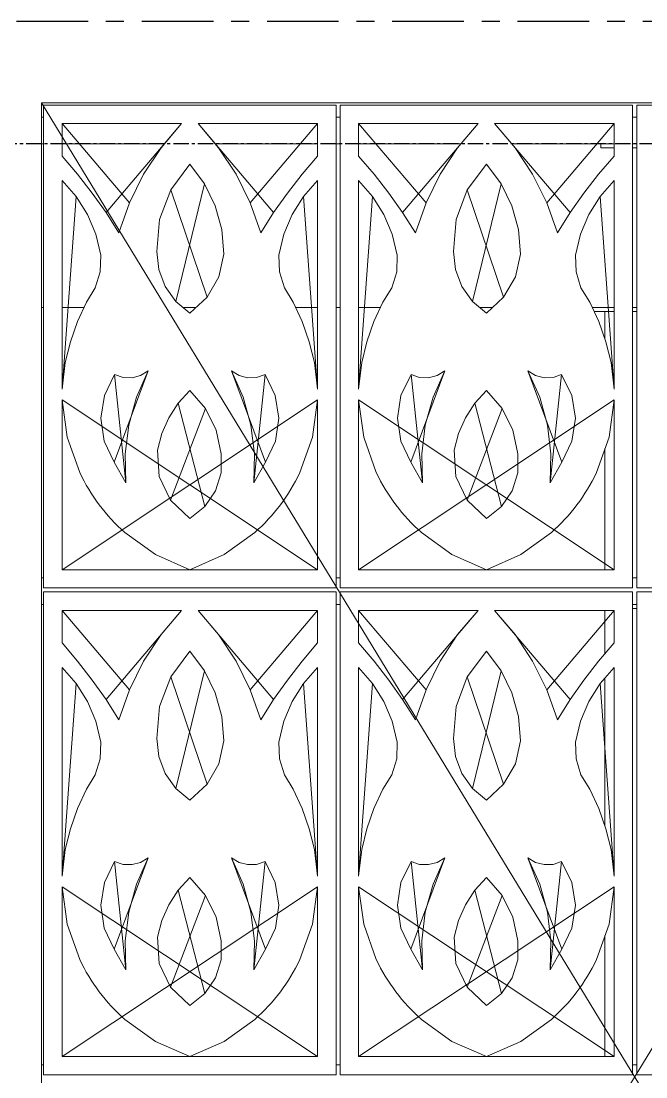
# Model space of a CAD drawing. Header units: millimetres. Extents: x -153298 to 620751, y -313239 to 250031.
# Drawn here: x 52608 to 54135, y 27946 to 30526 of the extents above; entities that cross this region are included whole.
import ezdxf

# ---------------------------------------------------------------- set-up
doc = ezdxf.new("R2010")
doc.units = ezdxf.units.MM
for name, pattern in [('CENTER', [2, 1.25, -0.25, 0.25, -0.25]), ('TA_GL_000.70000', [1.925, 0.7, -0.175, 0.175, -0.175, 0.7]), ('XKITLINE00', [0])]:
    doc.linetypes.add(name, pattern=pattern)
for name, color, linetype in [('000 - 0_SYM_DWG_GRIDLINE_MAIN_COLOR_251', 251, 'Continuous'), ('000 - EXISTING_BUILDING_MAIN_COLOR_251', 251, 'Continuous'), ('000 - EXISTING_BUILDING_MAIN_COLOR_3', 3, 'Continuous'), ('000 - GRID', 251, 'CENTER')]:
    doc.layers.add(name, color=color, linetype=linetype)
doc.layers.add('Part', color=2, linetype='Continuous', lineweight=0)
doc.styles.add('TA', font='', dxfattribs={"height": 4.5})
doc.styles.get('TA').set_extended_font_data('Cordia New')

# ---------------------------------------------------------------- blocks, each defined once
blk = doc.blocks.new('*A13031266')
at = {"layer": 'Part', "linetype": 'XKITLINE00', "lineweight": 0}
for p, q in [((472.457912, 36.822545), (472.497911, 36.822545)), ((472.857919, 36.822545), (473.285021, 36.822545)), ((475.226429, 36.822545), (475.477479, 36.822545)), ((477.430793, 36.822545), (477.857895, 36.822545)), ((478.217911, 36.822545), (478.297911, 36.822545)), ((478.657919, 36.822545), (479.085021, 36.822545)), ((481.026429, 36.822545), (481.277479, 36.822545)), ((483.230793, 36.822545), (483.657895, 36.822545)), ((484.017911, 36.822545), (484.097911, 36.822545))]:
    blk.add_line(p, q, dxfattribs=at)
blk = doc.blocks.new('*A17691722')
at = {"layer": '000 - EXISTING_BUILDING_MAIN_COLOR_3', "linetype": 'XKITLINE00', "lineweight": 0}
for p, q in [((495.657912, 40.822545), (472.457912, 2.742546)), ((472.457912, 40.822545), (495.657912, 2.742546)), ((472.457912, 2.742546), (472.457912, 40.822545)), ((472.457912, 40.822545), (495.657912, 40.822545))]:
    blk.add_line(p, q, dxfattribs=at)
blk = doc.blocks.new('*A17711724')
at = {"layer": 'Part', "linetype": 'XKITLINE00', "lineweight": 0}
for p, q in [((472.457912, 22.018517), (472.497911, 22.018517)), ((478.217911, 22.018517), (478.297911, 22.018517)), ((484.017911, 22.018517), (484.097911, 22.018517))]:
    blk.add_line(p, q, dxfattribs=at)
blk = doc.blocks.new('*A17721725')
at = {"layer": 'Part', "linetype": 'XKITLINE00', "lineweight": 0}
for p, q in [((472.457912, 31.538517), (472.497911, 31.538517)), ((478.217911, 31.538517), (478.297911, 31.538517)), ((484.017911, 31.538517), (484.097911, 31.538517)), ((472.457912, 31.018517), (472.497911, 31.018517)), ((478.217911, 31.018517), (478.297911, 31.018517)), ((484.017911, 31.018517), (484.097911, 31.018517))]:
    blk.add_line(p, q, dxfattribs=at)
blk = doc.blocks.new('*A17731726')
at = {"layer": 'Part', "linetype": 'XKITLINE00', "lineweight": 0}
for p, q in [((472.457912, 40.542517), (472.497911, 40.542517)), ((478.217911, 40.542517), (478.297911, 40.542517)), ((484.017911, 40.542517), (484.097911, 40.542517)), ((472.457912, 40.022517), (472.497911, 40.022517)), ((472.857919, 40.022517), (474.858658, 40.022517)), ((475.857156, 40.022517), (477.857895, 40.022517)), ((478.217911, 40.022517), (478.297911, 40.022517)), ((478.657919, 40.022517), (480.658658, 40.022517)), ((481.657156, 40.022517), (483.657895, 40.022517)), ((484.017911, 40.022517), (484.097911, 40.022517))]:
    blk.add_line(p, q, dxfattribs=at)
blk = doc.blocks.new('*A17811734')
at = {"layer": 'Part', "linetype": 'XKITLINE00', "lineweight": 0}
blk.add_line((484.017911, 30.938517), (484.097911, 30.938517), dxfattribs=at)
blk = doc.blocks.new('*A17891742')
at = {"layer": 'Part', "linetype": 'XKITLINE00', "lineweight": 0}
for p, q in [((483.230793, 36.822545), (483.657895, 36.822545)), ((483.267449, 36.742545), (483.657895, 36.742545)), ((484.017911, 36.822545), (484.097911, 36.822545)), ((484.017911, 36.742545), (484.097911, 36.742545)), ((484.457919, 36.822545), (484.6778, 36.822545)), ((484.457919, 36.742545), (484.6778, 36.742545)), ((484.6778, 36.822545), (484.6778, 36.742545))]:
    blk.add_line(p, q, dxfattribs=at)
blk = doc.blocks.new('*A17901743')
at = {"layer": 'Part', "linetype": 'XKITLINE00', "lineweight": 0}
for p, q in [((483.397855, 40.022517), (483.397855, 39.942517)), ((483.397855, 39.942517), (483.657895, 39.942517)), ((484.017911, 39.942517), (484.097911, 39.942517))]:
    blk.add_line(p, q, dxfattribs=at)
blk = doc.blocks.new('*A19111860')
at = {"layer": '000 - EXISTING_BUILDING_MAIN_COLOR_251', "linetype": 'XKITLINE00', "lineweight": 0}
for p, q in [((478.217911, 40.782517), (472.497911, 40.782517)), ((472.497911, 40.782517), (472.497911, 31.342517)), ((478.217911, 31.342517), (478.217911, 40.782517)), ((478.297911, 31.342517), (478.297911, 40.782517)), ((478.297911, 40.782517), (484.017911, 40.782517)), ((484.017911, 40.782517), (484.017911, 31.342517)), ((489.817911, 40.782517), (484.097911, 40.782517)), ((484.097911, 40.782517), (484.097911, 31.342517)), ((472.857919, 40.422523), (475.197671, 40.423195)), ((472.857919, 40.422523), (474.177312, 38.870619)), ((472.857919, 39.785377), (472.857919, 40.422523)), ((475.197671, 40.423195), (473.718825, 38.678561)), ((475.197671, 40.423195), (474.795711, 39.94812)), ((475.518143, 40.423195), (476.996989, 38.678561)), ((475.920103, 39.94812), (475.518143, 40.423195)), ((475.518143, 40.423195), (477.857895, 40.422523)), ((477.857895, 40.422523), (476.538502, 38.870619)), ((477.857895, 40.422523), (477.857895, 39.785377)), ((478.657919, 40.422523), (480.997671, 40.423195)), ((478.657919, 40.422523), (479.977312, 38.870619)), ((478.657919, 39.785377), (478.657919, 40.422523)), ((480.997671, 40.423195), (479.518825, 38.678561)), ((480.997671, 40.423195), (480.595711, 39.94812)), ((481.318143, 40.423195), (482.796989, 38.678561)), ((481.720103, 39.94812), (481.318143, 40.423195)), ((481.318143, 40.423195), (483.657895, 40.422523)), ((483.657895, 40.422523), (482.338502, 38.870619)), ((483.657895, 40.422523), (483.657895, 39.785377)), ((474.795711, 39.94812), (474.453931, 39.428068)), ((476.261883, 39.428068), (475.920103, 39.94812)), ((480.595711, 39.94812), (480.253931, 39.428068)), ((482.061883, 39.428068), (481.720103, 39.94812)), ((473.162219, 39.43014), (472.857919, 39.785377)), ((477.553595, 39.43014), (477.857895, 39.785377)), ((478.962219, 39.43014), (478.657919, 39.785377)), ((483.353595, 39.43014), (483.657895, 39.785377)), ((473.449402, 39.060927), (473.162219, 39.43014)), ((474.453931, 39.428068), (474.177312, 38.870619)), ((474.984028, 39.126175), (475.357895, 39.625694)), ((475.357895, 39.625694), (475.644908, 39.241065)), ((476.538502, 38.870619), (476.261883, 39.428068)), ((477.553595, 39.43014), (477.266412, 39.060927)), ((479.249402, 39.060927), (478.962219, 39.43014)), ((480.253931, 39.428068), (479.977312, 38.870619)), ((480.784028, 39.126175), (481.157895, 39.625694)), ((481.157895, 39.625694), (481.444908, 39.241065)), ((482.338502, 38.870619), (482.061883, 39.428068)), ((483.353595, 39.43014), (483.066412, 39.060927)), ((472.857919, 39.306434), (472.857919, 35.226434)), ((473.132936, 38.992518), (472.857919, 39.306434)), ((475.644908, 39.241065), (475.084853, 36.941446)), ((475.644908, 39.241065), (475.856162, 38.810151)), ((477.582878, 38.992518), (477.857895, 39.306434)), ((477.857895, 35.226434), (477.857895, 39.306434)), ((478.657919, 39.306434), (478.657919, 35.226434)), ((478.932936, 38.992518), (478.657919, 39.306434)), ((481.444908, 39.241065), (480.884853, 36.941446)), ((481.444908, 39.241065), (481.656162, 38.810151)), ((483.382878, 38.992518), (483.657895, 39.306434)), ((483.657895, 39.306434), (483.657895, 35.226434)), ((473.718825, 38.678561), (473.449402, 39.060927)), ((474.763857, 38.542377), (474.984028, 39.126175)), ((474.984028, 39.126175), (475.695296, 37.023653)), ((477.266412, 39.060927), (476.996989, 38.678561)), ((479.518825, 38.678561), (479.249402, 39.060927)), ((480.563857, 38.542377), (480.784028, 39.126175)), ((480.784028, 39.126175), (481.495296, 37.023653)), ((483.066412, 39.060927), (482.796989, 38.678561)), ((472.857919, 35.226434), (473.132936, 38.992518)), ((473.132936, 38.992518), (473.354443, 38.638805)), ((474.177312, 38.870619), (473.969888, 38.283897)), ((475.856162, 38.810151), (475.984427, 38.347697)), ((476.745926, 38.283897), (476.538502, 38.870619)), ((477.361371, 38.638805), (477.582878, 38.992518)), ((477.582878, 38.992518), (477.857895, 35.226434)), ((478.932936, 38.992518), (478.657919, 35.226434)), ((478.932936, 38.992518), (479.154443, 38.638805)), ((479.977312, 38.870619), (479.769888, 38.283897)), ((481.656162, 38.810151), (481.784427, 38.347697)), ((482.545926, 38.283897), (482.338502, 38.870619)), ((483.161371, 38.638805), (483.382878, 38.992518)), ((483.382878, 38.992518), (483.657895, 35.226434)), ((473.354443, 38.638805), (473.516785, 38.254328)), ((473.969888, 38.283897), (473.718825, 38.678561)), ((476.996989, 38.678561), (476.745926, 38.283897)), ((477.199029, 38.254328), (477.361371, 38.638805)), ((479.154443, 38.638805), (479.316785, 38.254328)), ((479.769888, 38.283897), (479.518825, 38.678561)), ((482.796989, 38.678561), (482.545926, 38.283897)), ((482.999029, 38.254328), (483.161371, 38.638805)), ((474.714758, 37.920376), (474.763857, 38.542377)), ((480.514758, 37.920376), (480.563857, 38.542377)), ((473.615815, 37.848901), (473.516785, 38.254328)), ((476.025313, 37.869529), (475.984427, 38.347697)), ((477.099998, 37.848901), (477.199029, 38.254328)), ((479.415815, 37.848901), (479.316785, 38.254328)), ((481.825313, 37.869529), (481.784427, 38.347697)), ((482.899998, 37.848901), (482.999029, 38.254328)), ((473.615815, 37.848901), (473.603508, 37.521042)), ((474.752504, 37.565819), (474.714758, 37.920376)), ((476.025313, 37.869529), (475.924698, 37.421468)), ((477.112306, 37.521042), (477.099998, 37.848901)), ((479.415815, 37.848901), (479.403508, 37.521042)), ((480.552504, 37.565819), (480.514758, 37.920376)), ((481.825313, 37.869529), (481.724698, 37.421468)), ((482.912306, 37.521042), (482.899998, 37.848901)), ((474.878596, 37.232297), (474.752504, 37.565819)), ((480.678596, 37.232297), (480.552504, 37.565819)), ((473.603508, 37.521042), (473.50734, 37.207363)), ((475.924698, 37.421468), (475.695296, 37.023653)), ((477.208474, 37.207363), (477.112306, 37.521042)), ((479.403508, 37.521042), (479.30734, 37.207363)), ((481.724698, 37.421468), (481.495296, 37.023653)), ((483.008474, 37.207363), (482.912306, 37.521042)), ((473.333773, 36.928944), (473.50734, 37.207363)), ((475.084853, 36.941446), (474.878596, 37.232297)), ((477.382041, 36.928944), (477.208474, 37.207363)), ((479.133773, 36.928944), (479.30734, 37.207363)), ((480.884853, 36.941446), (480.678596, 37.232297)), ((483.182041, 36.928944), (483.008474, 37.207363)), ((475.695296, 37.023653), (475.357895, 36.712135)), ((481.495296, 37.023653), (481.157895, 36.712135)), ((473.333773, 36.928944), (473.159609, 36.548841)), ((475.357895, 36.712135), (475.084853, 36.941446)), ((477.556205, 36.548841), (477.382041, 36.928944)), ((479.133773, 36.928944), (478.959609, 36.548841)), ((481.157895, 36.712135), (480.884853, 36.941446)), ((483.356205, 36.548841), (483.182041, 36.928944)), ((473.159609, 36.548841), (473.021038, 36.154367)), ((477.694776, 36.154367), (477.556205, 36.548841)), ((478.959609, 36.548841), (478.821038, 36.154367)), ((483.494776, 36.154367), (483.356205, 36.548841)), ((473.021038, 36.154367), (472.919228, 35.748848)), ((477.796585, 35.748848), (477.694776, 36.154367)), ((478.821038, 36.154367), (478.719228, 35.748848)), ((483.596585, 35.748848), (483.494776, 36.154367)), ((472.919228, 35.748848), (472.857919, 35.226434)), ((477.857895, 35.226434), (477.796585, 35.748848)), ((478.719228, 35.748848), (478.657919, 35.226434)), ((483.657895, 35.226434), (483.596585, 35.748848)), ((473.687051, 35.105111), (473.886307, 35.511741)), ((474.545884, 35.585792), (473.881119, 33.801918)), ((473.886307, 35.511741), (474.108994, 33.396827)), ((473.886307, 35.511741), (474.05231, 35.45699)), ((474.545884, 35.585792), (474.31483, 35.069249)), ((474.396155, 35.495593), (474.545884, 35.585792)), ((476.16993, 35.585792), (476.834695, 33.801918)), ((476.400984, 35.069249), (476.16993, 35.585792)), ((476.16993, 35.585792), (476.319659, 35.495593)), ((476.829507, 35.511741), (476.60682, 33.396827)), ((476.663504, 35.45699), (476.829507, 35.511741)), ((476.829507, 35.511741), (477.028763, 35.105111)), ((479.487051, 35.105111), (479.686307, 35.511741)), ((480.345884, 35.585792), (479.681119, 33.801918)), ((479.686307, 35.511741), (479.908994, 33.396827)), ((479.686307, 35.511741), (479.85231, 35.45699)), ((480.345884, 35.585792), (480.11483, 35.069249)), ((480.196155, 35.495593), (480.345884, 35.585792)), ((481.96993, 35.585792), (482.634695, 33.801918)), ((482.200984, 35.069249), (481.96993, 35.585792)), ((481.96993, 35.585792), (482.119659, 35.495593)), ((482.629507, 35.511741), (482.40682, 33.396827)), ((482.463504, 35.45699), (482.629507, 35.511741)), ((482.629507, 35.511741), (482.828763, 35.105111)), ((474.05231, 35.45699), (474.22702, 35.451456)), ((474.22702, 35.451456), (474.396155, 35.495593)), ((476.319659, 35.495593), (476.488793, 35.451456)), ((476.488793, 35.451456), (476.663504, 35.45699)), ((479.85231, 35.45699), (480.02702, 35.451456)), ((480.02702, 35.451456), (480.196155, 35.495593)), ((482.119659, 35.495593), (482.288793, 35.451456)), ((482.288793, 35.451456), (482.463504, 35.45699)), ((473.617637, 34.657637), (473.687051, 35.105111)), ((475.132818, 34.952025), (475.357895, 35.20272)), ((475.357895, 35.20272), (475.665902, 34.84632)), ((477.028763, 35.105111), (477.098177, 34.657637)), ((479.417637, 34.657637), (479.487051, 35.105111)), ((480.932818, 34.952025), (481.157895, 35.20272)), ((481.157895, 35.20272), (481.465902, 34.84632)), ((482.828763, 35.105111), (482.898177, 34.657637)), ((477.857895, 31.698387), (472.857919, 35.018957)), ((477.857895, 35.018957), (472.857919, 31.698387)), ((472.857919, 31.698387), (472.857919, 35.018957)), ((472.857919, 35.018957), (472.959356, 34.289821)), ((474.31483, 35.069249), (474.163059, 34.524118)), ((474.94957, 34.66931), (475.132818, 34.952025)), ((475.132818, 34.952025), (475.651025, 32.930287)), ((476.552755, 34.524118), (476.400984, 35.069249)), ((477.756458, 34.289821), (477.857895, 35.018957)), ((477.857895, 35.018957), (477.857895, 31.698387)), ((483.657895, 31.698387), (478.657919, 35.018957)), ((483.657895, 35.018957), (478.657919, 31.698387)), ((478.657919, 31.698387), (478.657919, 35.018957)), ((478.657919, 35.018957), (478.759356, 34.289821)), ((480.11483, 35.069249), (479.963059, 34.524118)), ((480.74957, 34.66931), (480.932818, 34.952025)), ((480.932818, 34.952025), (481.451025, 32.930287)), ((482.352755, 34.524118), (482.200984, 35.069249)), ((483.556458, 34.289821), (483.657895, 35.018957)), ((483.657895, 35.018957), (483.657895, 31.698387)), ((475.665902, 34.84632), (474.982075, 33.054752)), ((475.665902, 34.84632), (475.87561, 34.424524)), ((481.465902, 34.84632), (480.782075, 33.054752)), ((481.465902, 34.84632), (481.67561, 34.424524)), ((473.684335, 34.20975), (473.617637, 34.657637)), ((474.163059, 34.524118), (474.093936, 33.962491)), ((474.812631, 34.361487), (474.94957, 34.66931)), ((476.621878, 33.962491), (476.552755, 34.524118)), ((477.098177, 34.657637), (477.031479, 34.20975)), ((479.484335, 34.20975), (479.417637, 34.657637)), ((479.963059, 34.524118), (479.893936, 33.962491)), ((480.612631, 34.361487), (480.74957, 34.66931)), ((482.421878, 33.962491), (482.352755, 34.524118)), ((482.898177, 34.657637), (482.831479, 34.20975)), ((472.959356, 34.289821), (473.205602, 33.59607)), ((474.725347, 34.036081), (474.812631, 34.361487)), ((475.87561, 34.424524), (475.973846, 33.96383)), ((477.510212, 33.59607), (477.756458, 34.289821)), ((478.759356, 34.289821), (479.005602, 33.59607)), ((480.525347, 34.036081), (480.612631, 34.361487)), ((481.67561, 34.424524), (481.773846, 33.96383)), ((483.310212, 33.59607), (483.556458, 34.289821)), ((473.881119, 33.801918), (473.684335, 34.20975)), ((477.031479, 34.20975), (476.834695, 33.801918)), ((479.681119, 33.801918), (479.484335, 34.20975)), ((482.831479, 34.20975), (482.634695, 33.801918)), ((474.093936, 33.962491), (474.108994, 33.396827)), ((474.761087, 33.521185), (474.725347, 34.036081)), ((475.97361, 33.591665), (475.973846, 33.96383)), ((476.60682, 33.396827), (476.621878, 33.962491)), ((479.893936, 33.962491), (479.908994, 33.396827)), ((480.561087, 33.521185), (480.525347, 34.036081)), ((481.77361, 33.591665), (481.773846, 33.96383)), ((482.40682, 33.396827), (482.421878, 33.962491)), ((474.108994, 33.396827), (473.881119, 33.801918)), ((476.834695, 33.801918), (476.60682, 33.396827)), ((479.908994, 33.396827), (479.681119, 33.801918)), ((482.634695, 33.801918), (482.40682, 33.396827)), ((474.982075, 33.054752), (474.761087, 33.521185)), ((475.97361, 33.591665), (475.862653, 33.236425)), ((480.782075, 33.054752), (480.561087, 33.521185)), ((481.77361, 33.591665), (481.662653, 33.236425)), ((475.862653, 33.236425), (475.651025, 32.930287)), ((481.662653, 33.236425), (481.451025, 32.930287)), ((475.357895, 32.700981), (474.982075, 33.054752)), ((481.157895, 32.700981), (480.782075, 33.054752)), ((475.651025, 32.930287), (475.357895, 32.700981)), ((481.451025, 32.930287), (481.157895, 32.700981)), ((474.086609, 32.425891), (474.685244, 31.997448)), ((476.03057, 31.997448), (476.629205, 32.425891)), ((479.886609, 32.425891), (480.485244, 31.997448)), ((481.83057, 31.997448), (482.429205, 32.425891)), ((474.685244, 31.997448), (475.357919, 31.698387)), ((475.357919, 31.698387), (476.03057, 31.997448)), ((480.485244, 31.997448), (481.157919, 31.698387)), ((481.157919, 31.698387), (481.83057, 31.997448)), ((477.857895, 31.698387), (472.857919, 31.698387)), ((483.657895, 31.698387), (478.657919, 31.698387)), ((472.497911, 31.342517), (478.217911, 31.342517)), ((478.217911, 31.262517), (472.497911, 31.262517)), ((472.497911, 31.262517), (472.497911, 21.822517)), ((478.217911, 21.822517), (478.217911, 31.262517)), ((484.017911, 31.342517), (478.297911, 31.342517)), ((484.017911, 31.262517), (478.297911, 31.262517)), ((478.297911, 31.262517), (478.297911, 21.822517)), ((484.017911, 21.822517), (484.017911, 31.262517)), ((484.097911, 31.342517), (489.817911, 31.342517)), ((484.097911, 21.822517), (484.097911, 31.262517)), ((484.097911, 31.262517), (489.817911, 31.262517)), ((472.857919, 30.902523), (475.197671, 30.903195)), ((472.857919, 30.902523), (474.177312, 29.350619)), ((472.857919, 30.265377), (472.857919, 30.902523)), ((475.197671, 30.903195), (473.718825, 29.158561)), ((475.197671, 30.903195), (474.795711, 30.42812)), ((475.518143, 30.903195), (476.996989, 29.158561)), ((475.920103, 30.42812), (475.518143, 30.903195)), ((475.518143, 30.903195), (477.857895, 30.902523)), ((477.857895, 30.902523), (476.538502, 29.350619)), ((477.857895, 30.902523), (477.857895, 30.265377)), ((478.657919, 30.902523), (480.997671, 30.903195)), ((478.657919, 30.902523), (479.977312, 29.350619)), ((478.657919, 30.265377), (478.657919, 30.902523)), ((480.997671, 30.903195), (479.518825, 29.158561)), ((480.997671, 30.903195), (480.595711, 30.42812)), ((481.318143, 30.903195), (482.796989, 29.158561)), ((481.720103, 30.42812), (481.318143, 30.903195)), ((481.318143, 30.903195), (483.657895, 30.902523)), ((483.657895, 30.902523), (482.338502, 29.350619)), ((483.657895, 30.902523), (483.657895, 30.265377)), ((474.795711, 30.42812), (474.453931, 29.908068)), ((476.261883, 29.908068), (475.920103, 30.42812)), ((480.595711, 30.42812), (480.253931, 29.908068)), ((482.061883, 29.908068), (481.720103, 30.42812)), ((473.162219, 29.91014), (472.857919, 30.265377)), ((477.553595, 29.91014), (477.857895, 30.265377)), ((478.962219, 29.91014), (478.657919, 30.265377)), ((483.353595, 29.91014), (483.657895, 30.265377)), ((474.984028, 29.606175), (475.357895, 30.105694)), ((475.357895, 30.105694), (475.644908, 29.721065)), ((480.784028, 29.606175), (481.157895, 30.105694)), ((481.157895, 30.105694), (481.444908, 29.721065)), ((472.857919, 29.786434), (472.857919, 25.706434)), ((473.132936, 29.472518), (472.857919, 29.786434)), ((473.449402, 29.540927), (473.162219, 29.91014)), ((474.453931, 29.908068), (474.177312, 29.350619)), ((476.538502, 29.350619), (476.261883, 29.908068)), ((477.553595, 29.91014), (477.266412, 29.540927)), ((477.582878, 29.472518), (477.857895, 29.786434)), ((477.857895, 25.706434), (477.857895, 29.786434)), ((478.657919, 29.786434), (478.657919, 25.706434)), ((478.932936, 29.472518), (478.657919, 29.786434)), ((479.249402, 29.540927), (478.962219, 29.91014)), ((480.253931, 29.908068), (479.977312, 29.350619)), ((482.338502, 29.350619), (482.061883, 29.908068)), ((483.353595, 29.91014), (483.066412, 29.540927)), ((483.382878, 29.472518), (483.657895, 29.786434)), ((483.657895, 25.706434), (483.657895, 29.786434)), ((473.718825, 29.158561), (473.449402, 29.540927)), ((474.763857, 29.022377), (474.984028, 29.606175)), ((474.984028, 29.606175), (475.695296, 27.503653)), ((475.644908, 29.721065), (475.084853, 27.421446)), ((475.644908, 29.721065), (475.856162, 29.290151)), ((477.266412, 29.540927), (476.996989, 29.158561)), ((479.518825, 29.158561), (479.249402, 29.540927)), ((480.563857, 29.022377), (480.784028, 29.606175)), ((480.784028, 29.606175), (481.495296, 27.503653)), ((481.444908, 29.721065), (480.884853, 27.421446)), ((481.444908, 29.721065), (481.656162, 29.290151)), ((483.066412, 29.540927), (482.796989, 29.158561)), ((472.857919, 25.706434), (473.132936, 29.472518)), ((473.132936, 29.472518), (473.354443, 29.118805)), ((474.177312, 29.350619), (473.969888, 28.763897)), ((476.745926, 28.763897), (476.538502, 29.350619)), ((477.361371, 29.118805), (477.582878, 29.472518)), ((477.582878, 29.472518), (477.857895, 25.706434)), ((478.657919, 25.706434), (478.932936, 29.472518)), ((478.932936, 29.472518), (479.154443, 29.118805)), ((479.977312, 29.350619), (479.769888, 28.763897)), ((482.545926, 28.763897), (482.338502, 29.350619)), ((483.161371, 29.118805), (483.382878, 29.472518)), ((483.382878, 29.472518), (483.657895, 25.706434)), ((473.354443, 29.118805), (473.516785, 28.734328)), ((473.969888, 28.763897), (473.718825, 29.158561)), ((475.856162, 29.290151), (475.984427, 28.827697)), ((476.996989, 29.158561), (476.745926, 28.763897)), ((477.199029, 28.734328), (477.361371, 29.118805)), ((479.154443, 29.118805), (479.316785, 28.734328)), ((479.769888, 28.763897), (479.518825, 29.158561)), ((481.656162, 29.290151), (481.784427, 28.827697)), ((482.796989, 29.158561), (482.545926, 28.763897)), ((482.999029, 28.734328), (483.161371, 29.118805)), ((474.714758, 28.400376), (474.763857, 29.022377)), ((480.514758, 28.400376), (480.563857, 29.022377)), ((473.615815, 28.328901), (473.516785, 28.734328)), ((476.025313, 28.349529), (475.984427, 28.827697)), ((477.099998, 28.328901), (477.199029, 28.734328)), ((479.415815, 28.328901), (479.316785, 28.734328)), ((481.825313, 28.349529), (481.784427, 28.827697)), ((482.899998, 28.328901), (482.999029, 28.734328)), ((473.615815, 28.328901), (473.603508, 28.001042)), ((474.752504, 28.045819), (474.714758, 28.400376)), ((476.025313, 28.349529), (475.924698, 27.901468)), ((477.112306, 28.001042), (477.099998, 28.328901)), ((479.415815, 28.328901), (479.403508, 28.001042)), ((480.552504, 28.045819), (480.514758, 28.400376)), ((481.825313, 28.349529), (481.724698, 27.901468)), ((482.912306, 28.001042), (482.899998, 28.328901)), ((473.603508, 28.001042), (473.50734, 27.687363)), ((474.878596, 27.712297), (474.752504, 28.045819)), ((475.924698, 27.901468), (475.695296, 27.503653)), ((477.208474, 27.687363), (477.112306, 28.001042)), ((479.403508, 28.001042), (479.30734, 27.687363)), ((480.678596, 27.712297), (480.552504, 28.045819)), ((481.724698, 27.901468), (481.495296, 27.503653)), ((483.008474, 27.687363), (482.912306, 28.001042)), ((473.333773, 27.408944), (473.50734, 27.687363)), ((475.084853, 27.421446), (474.878596, 27.712297)), ((477.382041, 27.408944), (477.208474, 27.687363)), ((479.133773, 27.408944), (479.30734, 27.687363)), ((480.884853, 27.421446), (480.678596, 27.712297)), ((483.182041, 27.408944), (483.008474, 27.687363)), ((475.695296, 27.503653), (475.357895, 27.192135)), ((481.495296, 27.503653), (481.157895, 27.192135)), ((473.333773, 27.408944), (473.159609, 27.028841)), ((475.357895, 27.192135), (475.084853, 27.421446)), ((477.556205, 27.028841), (477.382041, 27.408944)), ((479.133773, 27.408944), (478.959609, 27.028841)), ((481.157895, 27.192135), (480.884853, 27.421446)), ((483.356205, 27.028841), (483.182041, 27.408944)), ((473.159609, 27.028841), (473.021038, 26.634367)), ((477.694776, 26.634367), (477.556205, 27.028841)), ((478.959609, 27.028841), (478.821038, 26.634367)), ((483.494776, 26.634367), (483.356205, 27.028841)), ((473.021038, 26.634367), (472.919228, 26.228848)), ((477.796585, 26.228848), (477.694776, 26.634367)), ((478.821038, 26.634367), (478.719228, 26.228848)), ((483.596585, 26.228848), (483.494776, 26.634367)), ((472.919228, 26.228848), (472.857919, 25.706434)), ((477.857895, 25.706434), (477.796585, 26.228848)), ((478.719228, 26.228848), (478.657919, 25.706434)), ((483.657895, 25.706434), (483.596585, 26.228848)), ((474.545884, 26.065792), (473.881119, 24.281918)), ((474.545884, 26.065792), (474.31483, 25.549249)), ((474.396155, 25.975593), (474.545884, 26.065792)), ((476.16993, 26.065792), (476.834695, 24.281918)), ((476.400984, 25.549249), (476.16993, 26.065792)), ((476.16993, 26.065792), (476.319659, 25.975593)), ((480.345884, 26.065792), (479.681119, 24.281918)), ((480.345884, 26.065792), (480.11483, 25.549249)), ((480.196155, 25.975593), (480.345884, 26.065792)), ((481.96993, 26.065792), (482.634695, 24.281918)), ((482.200984, 25.549249), (481.96993, 26.065792)), ((481.96993, 26.065792), (482.119659, 25.975593)), ((473.687051, 25.585111), (473.886307, 25.991741)), ((473.886307, 25.991741), (474.108994, 23.876827)), ((473.886307, 25.991741), (474.05231, 25.93699)), ((474.05231, 25.93699), (474.22702, 25.931456)), ((474.22702, 25.931456), (474.396155, 25.975593)), ((476.319659, 25.975593), (476.488793, 25.931456)), ((476.488793, 25.931456), (476.663504, 25.93699)), ((476.829507, 25.991741), (476.60682, 23.876827)), ((476.663504, 25.93699), (476.829507, 25.991741)), ((476.829507, 25.991741), (477.028763, 25.585111)), ((479.487051, 25.585111), (479.686307, 25.991741)), ((479.686307, 25.991741), (479.908994, 23.876827)), ((479.686307, 25.991741), (479.85231, 25.93699)), ((479.85231, 25.93699), (480.02702, 25.931456)), ((480.02702, 25.931456), (480.196155, 25.975593)), ((482.119659, 25.975593), (482.288793, 25.931456)), ((482.288793, 25.931456), (482.463504, 25.93699)), ((482.629507, 25.991741), (482.40682, 23.876827)), ((482.463504, 25.93699), (482.629507, 25.991741)), ((482.629507, 25.991741), (482.828763, 25.585111)), ((475.132818, 25.432025), (475.357895, 25.68272)), ((475.357895, 25.68272), (475.665902, 25.32632)), ((480.932818, 25.432025), (481.157895, 25.68272)), ((481.157895, 25.68272), (481.465902, 25.32632)), ((477.857895, 22.178387), (472.857919, 25.498957)), ((477.857895, 25.498957), (472.857919, 22.178387)), ((472.857919, 22.178387), (472.857919, 25.498957)), ((472.857919, 25.498957), (472.959356, 24.769821)), ((473.617637, 25.137637), (473.687051, 25.585111)), ((474.31483, 25.549249), (474.163059, 25.004118)), ((474.94957, 25.14931), (475.132818, 25.432025)), ((475.132818, 25.432025), (475.651025, 23.410287)), ((476.552755, 25.004118), (476.400984, 25.549249)), ((477.028763, 25.585111), (477.098177, 25.137637)), ((477.756458, 24.769821), (477.857895, 25.498957)), ((477.857895, 25.498957), (477.857895, 22.178387)), ((483.657895, 22.178387), (478.657919, 25.498957)), ((483.657895, 25.498957), (478.657919, 22.178387)), ((478.657919, 22.178387), (478.657919, 25.498957)), ((478.657919, 25.498957), (478.759356, 24.769821)), ((479.417637, 25.137637), (479.487051, 25.585111)), ((480.11483, 25.549249), (479.963059, 25.004118)), ((480.74957, 25.14931), (480.932818, 25.432025)), ((480.932818, 25.432025), (481.451025, 23.410287)), ((482.352755, 25.004118), (482.200984, 25.549249)), ((482.828763, 25.585111), (482.898177, 25.137637)), ((483.556458, 24.769821), (483.657895, 25.498957)), ((483.657895, 25.498957), (483.657895, 22.178387)), ((475.665902, 25.32632), (474.982075, 23.534752)), ((475.665902, 25.32632), (475.87561, 24.904524)), ((481.465902, 25.32632), (480.782075, 23.534752)), ((481.465902, 25.32632), (481.67561, 24.904524)), ((473.684335, 24.68975), (473.617637, 25.137637)), ((474.163059, 25.004118), (474.093936, 24.442491)), ((474.812631, 24.841487), (474.94957, 25.14931)), ((476.621878, 24.442491), (476.552755, 25.004118)), ((477.098177, 25.137637), (477.031479, 24.68975)), ((479.484335, 24.68975), (479.417637, 25.137637)), ((479.963059, 25.004118), (479.893936, 24.442491)), ((480.612631, 24.841487), (480.74957, 25.14931)), ((482.421878, 24.442491), (482.352755, 25.004118)), ((482.898177, 25.137637), (482.831479, 24.68975)), ((472.959356, 24.769821), (473.205602, 24.07607)), ((474.725347, 24.516081), (474.812631, 24.841487)), ((475.87561, 24.904524), (475.973846, 24.44383)), ((477.510212, 24.07607), (477.756458, 24.769821)), ((478.759356, 24.769821), (479.005602, 24.07607)), ((480.525347, 24.516081), (480.612631, 24.841487)), ((481.67561, 24.904524), (481.773846, 24.44383)), ((483.310212, 24.07607), (483.556458, 24.769821)), ((473.881119, 24.281918), (473.684335, 24.68975)), ((477.031479, 24.68975), (476.834695, 24.281918)), ((479.681119, 24.281918), (479.484335, 24.68975)), ((482.831479, 24.68975), (482.634695, 24.281918)), ((474.093936, 24.442491), (474.108994, 23.876827)), ((474.761087, 24.001185), (474.725347, 24.516081)), ((475.97361, 24.071665), (475.973846, 24.44383)), ((476.60682, 23.876827), (476.621878, 24.442491)), ((479.893936, 24.442491), (479.908994, 23.876827)), ((480.561087, 24.001185), (480.525347, 24.516081)), ((481.77361, 24.071665), (481.773846, 24.44383)), ((482.40682, 23.876827), (482.421878, 24.442491)), ((474.108994, 23.876827), (473.881119, 24.281918)), ((476.834695, 24.281918), (476.60682, 23.876827)), ((479.908994, 23.876827), (479.681119, 24.281918)), ((482.634695, 24.281918), (482.40682, 23.876827)), ((474.982075, 23.534752), (474.761087, 24.001185)), ((475.97361, 24.071665), (475.862653, 23.716425)), ((480.782075, 23.534752), (480.561087, 24.001185)), ((481.77361, 24.071665), (481.662653, 23.716425)), ((475.357895, 23.180981), (474.982075, 23.534752)), ((475.862653, 23.716425), (475.651025, 23.410287)), ((481.157895, 23.180981), (480.782075, 23.534752)), ((481.662653, 23.716425), (481.451025, 23.410287)), ((475.651025, 23.410287), (475.357895, 23.180981)), ((481.451025, 23.410287), (481.157895, 23.180981)), ((474.086609, 22.905891), (474.685244, 22.477448)), ((476.03057, 22.477448), (476.629205, 22.905891)), ((479.886609, 22.905891), (480.485244, 22.477448)), ((481.83057, 22.477448), (482.429205, 22.905891)), ((474.685244, 22.477448), (475.357919, 22.178387)), ((475.357919, 22.178387), (476.03057, 22.477448)), ((480.485244, 22.477448), (481.157919, 22.178387)), ((481.157919, 22.178387), (481.83057, 22.477448)), ((477.857895, 22.178387), (472.857919, 22.178387)), ((483.657895, 22.178387), (478.657919, 22.178387)), ((472.497911, 21.822517), (478.217911, 21.822517)), ((478.297911, 21.822517), (484.017911, 21.822517)), ((489.817911, 21.822517), (484.097911, 21.822517))]:
    blk.add_line(p, q, dxfattribs=at)
for centre, start, end in [((476.490858, 35.152746), 205.353329, 228.597597), ((474.224956, 35.152746), 311.402403, 334.646671), ((482.290858, 35.152746), 205.353329, 228.597597), ((480.024956, 35.152746), 311.402403, 334.646671), ((476.490858, 25.632746), 205.353329, 228.597597), ((474.224956, 25.632746), 311.402403, 334.646671), ((482.290858, 25.632746), 205.353329, 228.597597), ((480.024956, 25.632746), 311.402403, 334.646671)]:
    blk.add_arc(centre, 3.635402, start, end, dxfattribs=at)
blk = doc.blocks.new('*A19121861')
at = {"layer": 'Part', "linetype": 'XKITLINE00', "lineweight": 0}
for p, q in [((483.477855, 36.202535), (483.477855, 36.742545)), ((483.477855, 31.698387), (483.477855, 34.068372)), ((483.477855, 30.0552), (483.477855, 30.902575)), ((483.477855, 26.682535), (483.477855, 29.580929)), ((483.477855, 22.178387), (483.477855, 24.548372))]:
    blk.add_line(p, q, dxfattribs=at)
blk = doc.blocks.new('*U6394')
at = {"layer": '000 - 0_SYM_DWG_GRIDLINE_MAIN_COLOR_251', "color": 0, "linetype": 'ByBlock', "ltscale": 5}
blk.add_line((20, 0), (-651.806, 0), dxfattribs=at)
at = {"style": 'TA', "flags": 1}
blk.add_attdef('LOCATION', (6, -6), '', height=4.5, rotation=270, dxfattribs=at)
blk = doc.blocks.new('W-1-PP19-ST-ENT1-1_20260610-094632_ELEVATION_1_DIMS')
at = {"layer": '000 - GRID', "linetype": 'TA_GL_000.70000', "xscale": 50.00000000000004, "yscale": 50.00000000000004, "zscale": 50.00000000000004, "rotation": 180}
blk.add_blockref('*U6394', (-2830, 113950), dxfattribs=at)

msp = doc.modelspace()

# ---------------------------------------------------------------- linework, layer by layer
at = {"color": 1, "linetype": 'CENTER', "ltscale": 30}
msp.add_line((59557.5016, 30225.8988), (24877.4489, 30225.8988), dxfattribs=at)

# ---------------------------------------------------------------- block references
at = {"color": 6}
msp.add_blockref('W-1-PP19-ST-ENT1-1_20260610-094632_ELEVATION_1_DIMS', (32232.7713, -83424.1012), dxfattribs=at)
at = {"lineweight": 0, "xscale": 125, "yscale": 125, "zscale": 125}
for name in ['*A17691722', '*A19111860', '*A17731726', '*A13031266', '*A17901743', '*A17891742', '*A19121861', '*A17721725', '*A17811734', '*A17711724']:
    msp.add_blockref(name, (-6399.4671, 25223.0807), dxfattribs=at)

doc.saveas('drawing.dxf')
